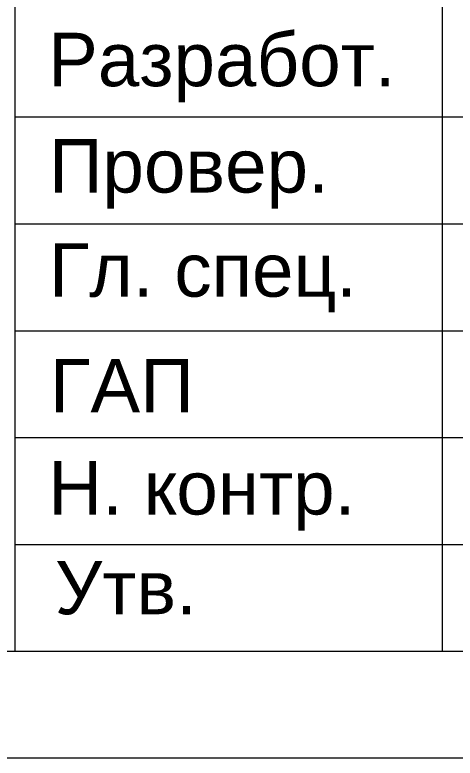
# Model space of a CAD drawing. Header units: metres. Extents: x 0 to 61.5, y -2.9 to 31.9.
# Drawn here: x 42.5 to 44.561, y 0 to 3.478 of the extents above; entities that cross this region are included whole.
import ezdxf
from ezdxf.enums import TextEntityAlignment as Align

# ---------------------------------------------------------------- set-up
doc = ezdxf.new("R2010")
doc.units = ezdxf.units.M
doc.header["$MEASUREMENT"] = 0
doc.layers.add('Level 50', color=7, linetype='Continuous', lineweight=0)
doc.layers.add('Level 63', color=7, linetype='Continuous', lineweight=0)
doc.styles.add('Style-Arial', font='arial.ttf')

msp = doc.modelspace()

# ---------------------------------------------------------------- linework, layer by layer
at = {"layer": 'Level 50', "color": 7, "linetype": 'Continuous', "lineweight": 13}
msp.add_line((1.56103504, 0.49999116), (60.9999691, 0.49999116), dxfattribs=at)
at = {"layer": 'Level 50', "color": 7, "linetype": 'Continuous', "lineweight": 0}
msp.add_line((61.4999691, -0.00000884), (-0.0000309, -0.00000884), dxfattribs=at)
at = {"layer": 'Level 63', "color": 7, "linetype": 'Continuous', "lineweight": 13}
for p, q in [((42.4999691, 5.99999116), (42.4999691, 0.49999116)), ((44.4999691, 5.99999116), (44.4999691, 0.49999116))]:
    msp.add_line(p, q, dxfattribs=at)
at = {"layer": 'Level 63', "color": 7, "linetype": 'Continuous', "lineweight": 0}
for p, q in [((42.4999691, 2.99999116), (48.9999691, 2.99999116)), ((42.4999691, 2.49999116), (48.9999691, 2.49999116)), ((42.4999691, 1.99999116), (48.9999691, 1.99999116)), ((42.4999691, 1.49999116), (48.9999691, 1.49999116)), ((42.4999691, 0.99999116), (48.9999691, 0.99999116))]:
    msp.add_line(p, q, dxfattribs=at)

# ---------------------------------------------------------------- texts
at = {"layer": 'Level 63', "color": 7, "linetype": 'Continuous', "lineweight": 0, "style": 'Style-Arial'}
for s, p in [('Разработ.', (43.46891512, 3.26903885)), ('Провер.', (43.31427796, 2.77130779)), ('Гл. спец.', (43.38055103, 2.28407798)), ('ГАП', (43.0011626, 1.74257451)), ('Н. контр.', (43.37545013, 1.26500116)), ('Утв.', (43.01950235, 0.79819126))]:
    msp.add_text(s, height=0.25, dxfattribs=at).set_placement(p, align=Align.MIDDLE_CENTER)

doc.saveas('drawing.dxf')
